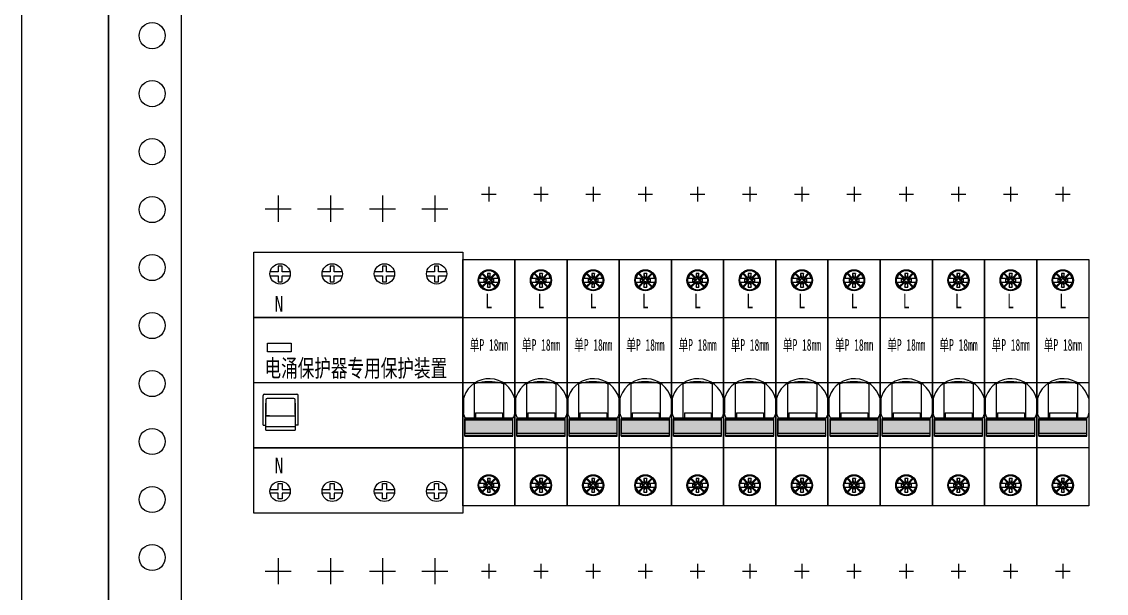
# Model space of a CAD drawing. Extents: x 1450596 to 1451196, y 398731 to 400331.
# Drawn here: x 1450596 to 1450970.2, y 399273.7 to 399470.9 of the extents above; entities that cross this region are included whole.
import ezdxf
from ezdxf.enums import TextEntityAlignment as Align

# ---------------------------------------------------------------- set-up
doc = ezdxf.new("R2010")
doc.units = 0
doc.header["$MEASUREMENT"] = 0
for name, color, linetype in [('dian', 7, 'Continuous'), ('LY-JS-BJ', 7, 'Continuous'), ('布置图', 20, 'Continuous'), ('照明平面设备层', 1, 'Continuous')]:
    doc.layers.add(name, color=color, linetype=linetype)
doc.styles.add('-宋体', font='', dxfattribs={"width": 0.65})
doc.styles.add('LY-SJ-元器件', font='', dxfattribs={"width": 0.6, "height": 4})
doc.styles.get('-宋体').set_extended_font_data('NSimSun')
doc.styles.get('LY-SJ-元器件').set_extended_font_data('SimSun')

# ---------------------------------------------------------------- blocks, each defined once
blk = doc.blocks.new('微端1P-18mm-2022.1')
h = blk.add_hatch(color=0)
h.dxf.hatch_style = 1
h.paths.add_polyline_path([(17.3, -17.47), (17.3, -12.97), (0.7, -12.97), (0.7, -17.47)])
at = {"color": 1}
for p, q in [((9, 67.5), (9, 62.5)), ((6.5, 65), (11.5, 65)), ((0, 0), (18, 0)), ((9, -62.5), (9, -67.5)), ((6.5, -65), (11.5, -65))]:
    blk.add_line(p, q, dxfattribs=at)
at = {"color": 0}
for p, q in [((0, -42.5), (0, 42.5)), ((0, 42.5), (18, 42.5)), ((18, 42.5), (18, -42.5)), ((0, 22.5), (18, 22.5)), ((18, -22.5), (0, -22.5)), ((18, -42.5), (0, -42.5))]:
    blk.add_line(p, q, dxfattribs=at)
at = {"color": 0, "linetype": 'Continuous', "lineweight": 25}
for p, q in [((6.7, 37.82), (6.49, 37.61)), ((6.49, 37.61), (6.6, 37.5)), ((6.6, 37.5), (8.15, 35.95)), ((6.81, 37.71), (6.7, 37.82)), ((8.39, 36.13), (6.81, 37.71)), ((8.5, 37.66), (8.85, 36.31)), ((8.5, 37.66), (8.5, 36.46)), ((9.5, 37.66), (8.5, 37.66)), ((9.5, 37.66), (9.15, 36.31)), ((9.5, 36.46), (9.5, 37.66)), ((11.19, 37.71), (9.61, 36.13)), ((9.85, 35.95), (11.4, 37.5)), ((11.3, 37.82), (11.19, 37.71)), ((11.51, 37.61), (11.3, 37.82)), ((11.4, 37.5), (11.51, 37.61)), ((5.58, 34.71), (7.95, 34.71)), ((7.95, 35.91), (5.59, 35.91)), ((8.15, 34.67), (6.6, 33.12)), ((6.81, 32.91), (8.39, 34.49)), ((7.25, 35.91), (7.25, 34.71)), ((7.25, 35.91), (8, 35.46)), ((7.25, 34.71), (8, 35.16)), ((8, 35.46), (8, 35.16)), ((8.25, 35.46), (8, 35.46)), ((8, 35.16), (8.25, 35.16)), ((8.5, 36.46), (8.85, 35.96)), ((8.5, 34.16), (8.85, 34.65)), ((8.5, 32.96), (8.85, 34.31)), ((8.5, 34.16), (8.5, 32.96)), ((9.15, 36.31), (8.85, 36.31)), ((8.85, 36.31), (8.85, 35.96)), ((8.85, 34.65), (8.85, 34.31)), ((8.85, 34.31), (9.15, 34.31)), ((9.5, 36.46), (9.15, 35.96)), ((9.15, 35.96), (9.15, 36.31)), ((9.15, 34.31), (9.15, 34.66)), ((9.5, 34.16), (9.15, 34.66)), ((9.15, 34.31), (9.5, 32.96)), ((9.5, 32.96), (9.5, 34.16)), ((9.61, 34.49), (11.19, 32.91)), ((10, 35.46), (9.75, 35.46)), ((9.75, 35.16), (10, 35.16)), ((11.4, 33.12), (9.85, 34.67)), ((10.75, 35.91), (10, 35.46)), ((10, 35.16), (10, 35.46)), ((10.75, 34.71), (10, 35.16)), ((12.42, 35.91), (10.05, 35.91)), ((10.05, 34.71), (12.41, 34.71)), ((10.75, 34.71), (10.75, 35.91)), ((6.6, 33.12), (6.49, 33.01)), ((6.49, 33.01), (6.7, 32.8)), ((6.7, 32.8), (6.81, 32.91)), ((8.5, 32.96), (9.5, 32.96)), ((9, 31.81), (9, 32.06)), ((11.19, 32.91), (11.3, 32.8)), ((11.3, 32.8), (11.51, 33.01)), ((11.51, 33.01), (11.4, 33.12)), ((4.1, -12.22), (4.1, -0.35)), ((14.1, -0.35), (14.1, -12.22)), ((0.25, -5.47), (0.25, -10.49)), ((17.95, -5.47), (17.95, -10.49)), ((4.45, -10.38), (13.75, -10.38)), ((4.45, -10.38), (4.45, -12.22)), ((13.75, -10.38), (13.75, -12.22)), ((0.7, -12.22), (0.7, -12.44)), ((17.3, -12.22), (0.7, -12.22)), ((17.3, -12.44), (0.7, -12.44)), ((0.7, -18.44), (0.7, -12.44)), ((17.3, -12.97), (0.7, -12.97)), ((0.7, -12.97), (0.7, -17.47)), ((17.3, -12.44), (17.3, -12.22)), ((17.3, -18.44), (17.3, -12.44)), ((17.3, -17.47), (17.3, -12.97)), ((0.7, -17.47), (17.3, -17.47)), ((0.7, -18.13), (17.3, -18.13)), ((0.7, -18.44), (17.3, -18.44)), ((6.7, -32.89), (6.49, -33.1)), ((6.49, -33.1), (6.6, -33.21)), ((6.6, -33.21), (8.15, -34.76)), ((6.81, -33), (6.7, -32.89)), ((8.39, -34.58), (6.81, -33)), ((8.5, -33.05), (8.85, -34.4)), ((8.5, -33.05), (8.5, -34.25)), ((9.5, -33.05), (8.5, -33.05)), ((9.5, -33.05), (9.15, -34.4)), ((9.5, -34.25), (9.5, -33.05)), ((11.19, -33), (9.61, -34.58)), ((9.85, -34.76), (11.4, -33.21)), ((11.3, -32.89), (11.19, -33)), ((11.51, -33.1), (11.3, -32.89)), ((11.4, -33.21), (11.51, -33.1)), ((5.58, -36), (7.95, -36)), ((7.95, -34.8), (5.59, -34.8)), ((8.15, -36.04), (6.6, -37.59)), ((6.81, -37.8), (8.39, -36.22)), ((7.25, -34.8), (7.25, -36)), ((7.25, -34.8), (8, -35.25)), ((7.25, -36), (8, -35.55)), ((8, -35.25), (8, -35.55)), ((8.25, -35.25), (8, -35.25)), ((8, -35.55), (8.25, -35.55)), ((8.5, -34.25), (8.85, -34.75)), ((8.5, -36.55), (8.85, -36.05)), ((8.5, -37.75), (8.85, -36.4)), ((8.5, -36.55), (8.5, -37.75)), ((9.15, -34.4), (8.85, -34.4)), ((8.85, -34.4), (8.85, -34.75)), ((8.85, -36.05), (8.85, -36.4)), ((8.85, -36.4), (9.15, -36.4)), ((9.5, -34.25), (9.15, -34.75)), ((9.15, -34.75), (9.15, -34.4)), ((9.15, -36.4), (9.15, -36.05)), ((9.5, -36.55), (9.15, -36.05)), ((9.15, -36.4), (9.5, -37.75)), ((9.5, -37.75), (9.5, -36.55)), ((9.61, -36.22), (11.19, -37.8)), ((10, -35.25), (9.75, -35.25)), ((9.75, -35.55), (10, -35.55)), ((11.4, -37.59), (9.85, -36.04)), ((10.75, -34.8), (10, -35.25)), ((10, -35.55), (10, -35.25)), ((10.75, -36), (10, -35.55)), ((12.42, -34.8), (10.05, -34.8)), ((10.05, -36), (12.41, -36)), ((10.75, -36), (10.75, -34.8)), ((6.6, -37.59), (6.49, -37.7)), ((6.49, -37.7), (6.7, -37.91)), ((6.7, -37.91), (6.81, -37.8)), ((8.5, -37.75), (9.5, -37.75)), ((9, -38.9), (9, -38.65)), ((11.19, -37.8), (11.3, -37.91)), ((11.3, -37.91), (11.51, -37.7)), ((11.51, -37.7), (11.4, -37.59))]:
    blk.add_line(p, q, dxfattribs=at)
for points in [[(8.85, 35.96, -0.008657), (8.83, 35.88, -0.023793), (8.8, 35.81, -0.091571), (8.7, 35.65, -0.078411), (8.54, 35.53, -0.073505), (8.41, 35.48, -0.017685), (8.36, 35.47, -0.010456), (8.3, 35.46, -0.005778), (8.25, 35.46)], [(8.25, 35.16, -0.00869), (8.33, 35.15, -0.023887), (8.41, 35.14, -0.086312), (8.57, 35.07, -0.089889), (8.74, 34.92, -0.067544), (8.8, 34.81, -0.017754), (8.82, 34.76, -0.010496), (8.84, 34.71, -0.005799), (8.85, 34.65)], [(9.75, 35.46, -0.008656), (9.67, 35.47, -0.023792), (9.59, 35.48, -0.085963), (9.43, 35.54, -0.089526), (9.26, 35.69, -0.067272), (9.2, 35.81, -0.017683), (9.18, 35.86, -0.010455), (9.16, 35.91, -0.005777), (9.15, 35.96)], [(9.15, 34.66, -0.008657), (9.17, 34.74, -0.023793), (9.2, 34.81, -0.091571), (9.3, 34.96, -0.078412), (9.46, 35.09, -0.073501), (9.59, 35.14, -0.017684), (9.64, 35.15, -0.010456), (9.7, 35.15, -0.005777), (9.75, 35.16)], [(17.95, -5.47, 0.325898), (9.48, 1.36, 0.327549), (0.48, -4.75, 0.019903), (0.25, -5.47)], [(4.1, -0.35, -0.057791), (7.63, 0.35, -0.021426), (9.1, 0.42)], [(9.1, 0.42, -0.062866), (13.22, -0.09, -0.011925), (13.81, -0.26, -0.00278), (14.1, -0.35)], [(0.95, -12.22, -0.004985), (0.8, -11.97, -0.030991), (0.56, -11.44, -0.01067), (0.46, -11.16, -0.005787), (0.39, -10.94, -0.003458), (0.32, -10.72, -0.001919), (0.25, -10.49)], [(17.95, -10.49, -0.002854), (17.85, -10.83, -0.004585), (17.78, -11.05, -0.019111), (17.6, -11.55, -0.037551), (17.32, -12.12, -0.002555), (17.26, -12.22)], [(8.85, -34.75, -0.008657), (8.83, -34.83, -0.023793), (8.8, -34.9, -0.091571), (8.7, -35.05, -0.078411), (8.54, -35.18, -0.073505), (8.41, -35.23, -0.017685), (8.36, -35.24, -0.010456), (8.3, -35.24, -0.005778), (8.25, -35.25)], [(8.25, -35.55, -0.00869), (8.33, -35.56, -0.023887), (8.41, -35.57, -0.086312), (8.57, -35.63, -0.089889), (8.74, -35.79, -0.067544), (8.8, -35.9, -0.017754), (8.82, -35.95, -0.010496), (8.84, -36, -0.005799), (8.85, -36.05)], [(9.75, -35.25, -0.008656), (9.67, -35.24, -0.023792), (9.59, -35.23, -0.085963), (9.43, -35.16, -0.089526), (9.26, -35.01, -0.067272), (9.2, -34.9, -0.017683), (9.18, -34.85, -0.010455), (9.16, -34.8, -0.005777), (9.15, -34.75)], [(9.15, -36.05, -0.008657), (9.17, -35.97, -0.023793), (9.2, -35.9, -0.091571), (9.3, -35.74, -0.078412), (9.46, -35.62, -0.073501), (9.59, -35.57, -0.017684), (9.64, -35.56, -0.010456), (9.7, -35.55, -0.005777), (9.75, -35.55)]]:
    blk.add_lwpolyline(points, format="xyb", dxfattribs=at)
at = {"color": 0}
for centre, radius in [((9, 35.31), 3.64), ((9, 35.31), 3.39), ((9, -35.4), 3.64), ((9, -35.4), 3.39)]:
    blk.add_circle(centre, radius, dxfattribs=at)
at = {"color": 0, "linetype": 'Continuous', "lineweight": 25}
for centre in [(9, 35.31), (9, -35.4)]:
    blk.add_circle(centre, 3.5, dxfattribs=at)
for centre, radius, start, end in [((9, 35.31), 3.25, 137.6454, 169.3613), ((9, 35.31), 3.25, 47.6454, 132.3546), ((9, 35.31), 3.25, 10.6387, 42.3546), ((9, 35.31), 3.25, 190.6387, 222.3546), ((7.95, 36.46), 0.552, 270, 360), ((7.95, 34.16), 0.552, 0, 90), ((10.05, 36.46), 0.552, 180, 270), ((10.05, 34.16), 0.552, 90, 180), ((9, 35.31), 3.25, 317.6454, 349.3613), ((9, 35.31), 3.25, 227.6454, 312.3546), ((9, -35.4), 3.25, 137.6454, 169.3613), ((9, -35.4), 3.25, 47.6454, 132.3546), ((9, -35.4), 3.25, 10.6387, 42.3546), ((9, -35.4), 3.25, 190.6387, 222.3546), ((7.95, -34.25), 0.552, 270, 360), ((7.95, -36.55), 0.552, 0, 90), ((10.05, -34.25), 0.552, 180, 270), ((10.05, -36.55), 0.552, 90, 180), ((9, -35.4), 3.25, 317.6454, 349.3613), ((9, -35.4), 3.25, 227.6454, 312.3546)]:
    blk.add_arc(centre, radius, start, end, dxfattribs=at)
at = {"color": 0, "style": 'LY-SJ-元器件', "width": 0.7}
blk.add_text('L', height=5, dxfattribs=at).set_placement((9, 28.16), align=Align.MIDDLE)
at = {"color": 1, "style": 'LY-SJ-元器件', "width": 0.6}
blk.add_text('单P 18mm', height=4, dxfattribs=at).set_placement((9, 13.08), align=Align.MIDDLE)
blk = doc.blocks.new('后备保护-72mm-2022.1')
at = {"color": 1}
for p, q in [((8.37, 64.5), (8.37, 55.5)), ((26.37, 64.5), (26.37, 55.5)), ((44.37, 64.5), (44.37, 55.5)), ((62.37, 64.5), (62.37, 55.5)), ((3.87, 60), (12.87, 60)), ((21.87, 60), (30.87, 60)), ((39.87, 60), (48.87, 60)), ((57.87, 60), (66.87, 60)), ((8.37, -60.5), (8.37, -69.5)), ((26.37, -60.5), (26.37, -69.5)), ((44.37, -60.5), (44.37, -69.5)), ((62.37, -60.5), (62.37, -69.5)), ((3.87, -65), (12.87, -65)), ((21.87, -65), (30.87, -65)), ((39.87, -65), (48.87, -65)), ((57.87, -65), (66.87, -65))]:
    blk.add_line(p, q, dxfattribs=at)
at = {"color": 0}
for p, q in [((3.11, -14.72), (3.11, -4.45)), ((3.5, -3.96), (14.73, -3.96)), ((4.05, -5.96), (4.05, -10.98)), ((4.05, -16.39), (4.05, -7.09)), ((13.75, -5.46), (4.55, -5.46)), ((14.25, -10.98), (14.25, -5.96)), ((14.25, -7.09), (14.25, -16.39)), ((15.23, -14.72), (15.23, -4.46)), ((3.11, -14.72), (4.05, -14.72)), ((4.05, -11.45), (14.25, -11.45)), ((5.39, -11.45), (4.05, -11.45)), ((15.23, -14.72), (14.25, -14.72)), ((4.05, -15.09), (14.25, -15.09)), ((4.05, -16.39), (14.25, -16.39))]:
    blk.add_line(p, q, dxfattribs=at)
for points in [[(8.32, 38.18), (5.57, 38.18)], [(9.68, 38.18), (9.68, 40.13), (8.32, 40.13), (8.32, 38.18)], [(12.43, 38.18), (9.68, 38.18)], [(26.32, 38.18), (23.57, 38.18)], [(27.68, 38.18), (27.68, 40.13), (26.32, 40.13), (26.32, 38.18)], [(30.43, 38.18), (27.68, 38.18)], [(44.32, 38.18), (41.57, 38.18)], [(45.68, 38.18), (45.68, 40.13), (44.32, 40.13), (44.32, 38.18)], [(48.43, 38.18), (45.68, 38.18)], [(62.32, 38.18), (59.57, 38.18)], [(63.68, 38.18), (63.68, 40.13), (62.32, 40.13), (62.32, 38.18)], [(66.43, 38.18), (63.68, 38.18)], [(5.57, 36.82), (8.32, 36.82)], [(8.32, 36.82), (8.32, 34.79), (9.68, 34.79), (9.68, 36.82)], [(9.68, 36.82), (12.43, 36.82)], [(23.57, 36.82), (26.32, 36.82)], [(26.32, 36.82), (26.32, 34.79), (27.68, 34.79), (27.68, 36.82)], [(27.68, 36.82), (30.43, 36.82)], [(41.57, 36.82), (44.32, 36.82)], [(44.32, 36.82), (44.32, 34.79), (45.68, 34.79), (45.68, 36.82)], [(45.68, 36.82), (48.43, 36.82)], [(59.57, 36.82), (62.32, 36.82)], [(62.32, 36.82), (62.32, 34.79), (63.68, 34.79), (63.68, 36.82)], [(63.68, 36.82), (66.43, 36.82)], [(5.57, -36.82), (8.32, -36.82)], [(8.32, -36.82), (8.32, -34.79), (9.68, -34.79), (9.68, -36.82)], [(9.68, -36.82), (12.43, -36.82)], [(23.57, -36.82), (26.32, -36.82)], [(26.32, -36.82), (26.32, -34.79), (27.68, -34.79), (27.68, -36.82)], [(27.68, -36.82), (30.43, -36.82)], [(41.57, -36.82), (44.32, -36.82)], [(44.32, -36.82), (44.32, -34.79), (45.68, -34.79), (45.68, -36.82)], [(45.68, -36.82), (48.43, -36.82)], [(59.57, -36.82), (62.32, -36.82)], [(62.32, -36.82), (62.32, -34.79), (63.68, -34.79), (63.68, -36.82)], [(63.68, -36.82), (66.43, -36.82)], [(8.32, -38.18), (5.57, -38.18)], [(9.68, -38.18), (9.68, -40.13), (8.32, -40.13), (8.32, -38.18)], [(12.43, -38.18), (9.68, -38.18)], [(26.32, -38.18), (23.57, -38.18)], [(27.68, -38.18), (27.68, -40.13), (26.32, -40.13), (26.32, -38.18)], [(30.43, -38.18), (27.68, -38.18)], [(44.32, -38.18), (41.57, -38.18)], [(45.68, -38.18), (45.68, -40.13), (44.32, -40.13), (44.32, -38.18)], [(48.43, -38.18), (45.68, -38.18)], [(62.32, -38.18), (59.57, -38.18)], [(63.68, -38.18), (63.68, -40.13), (62.32, -40.13), (62.32, -38.18)], [(66.43, -38.18), (63.68, -38.18)]]:
    blk.add_lwpolyline(points)
for centre in [(9, 37.5), (27, 37.5), (45, 37.5), (63, 37.5), (9, -37.5), (27, -37.5), (45, -37.5), (63, -37.5)]:
    blk.add_circle(centre, 3.5)
for centre, start, end in [((3.61, -4.45), 90, 180), ((4.55, -5.96), 90, 180), ((13.75, -5.96), 0, 90), ((14.73, -4.46), 0, 90)]:
    blk.add_arc(centre, 0.5, start, end, dxfattribs=at)
at = {"layer": 'dian', "color": 0, "ltscale": 0.5}
for points in [[(0, 45), (72, 45), (72, 22.5), (0, 22.5)], [(72, -22.5), (0, -22.5), (0, 22.5), (72, 22.5)], [(4.63, 13.63), (12.84, 13.63), (12.84, 10.63), (4.63, 10.63)], [(0, -22.5), (72, -22.5), (72, -45), (0, -45)]]:
    blk.add_lwpolyline(points, close=True, dxfattribs=at)
at = {"layer": '照明平面设备层'}
blk.add_line((0, 0), (72, 0), dxfattribs=at)
at = {"style": '-宋体', "width": 0.8}
for p in [(7.13, 24.44), (7.13, -31.32)]:
    blk.add_text('N', height=5.47, dxfattribs=at).set_placement(p)
at = {"color": 0, "style": '-宋体', "width": 0.7}
blk.add_text('电涌保护器专用保护装置', height=6, dxfattribs=at).set_placement((35.13, 1.99), align=Align.CENTER)
blk = doc.blocks.new('*U23')
at = {"layer": 'LY-JS-BJ', "color": 6}
blk.add_circle((0, 0), 4.5, dxfattribs=at)
blk = doc.blocks.new('*U24')
at = {"layer": 'LY-JS-BJ', "color": 0, "linetype": 'ByBlock', "lineweight": -2, "transparency": 16777216}
for p in [(0, -740), (0, -760), (0, -780), (0, -800), (0, -820), (0, -840), (0, -860), (0, -880), (0, -900), (0, -920)]:
    blk.add_blockref('*U23', p, dxfattribs=at)

msp = doc.modelspace()

# ---------------------------------------------------------------- linework, layer by layer
at = {"layer": 'LY-JS-BJ', "color": 6, "ltscale": 50}
msp.add_lwpolyline([(1450626.04, 400276.08), (1450626.04, 398731.08)], dxfattribs=at)
at = {"layer": 'LY-JS-BJ', "color": 6, "lineweight": -3}
msp.add_lwpolyline([(1450651.04, 400216.08), (1450651.04, 398816.08), (1450626.04, 398816.08), (1450626.04, 400216.08)], close=True, dxfattribs=at)
at = {"layer": '布置图', "ltscale": 50}
msp.add_lwpolyline([(1450596.04, 400331.08), (1451196.04, 400331.08), (1451196.04, 398731.08), (1450596.04, 398731.08)], close=True, dxfattribs=at)

# ---------------------------------------------------------------- block references
at = {"color": 6}
for name, p in [('微端1P-18mm-2022.1', (1450748.17, 399346.4)), ('微端1P-18mm-2022.1', (1450766.17, 399346.4)), ('微端1P-18mm-2022.1', (1450784.17, 399346.4)), ('微端1P-18mm-2022.1', (1450802.17, 399346.4)), ('微端1P-18mm-2022.1', (1450820.17, 399346.4)), ('微端1P-18mm-2022.1', (1450838.17, 399346.4)), ('微端1P-18mm-2022.1', (1450856.17, 399346.4)), ('微端1P-18mm-2022.1', (1450874.17, 399346.4)), ('微端1P-18mm-2022.1', (1450892.17, 399346.4)), ('微端1P-18mm-2022.1', (1450910.17, 399346.4)), ('微端1P-18mm-2022.1', (1450928.17, 399346.4)), ('微端1P-18mm-2022.1', (1450946.17, 399346.4)), ('后备保护-72mm-2022.1', (1450676.17, 399346.4))]:
    msp.add_blockref(name, p, dxfattribs=at)
at = {"layer": 'LY-JS-BJ', "color": 6, "lineweight": -3}
msp.add_blockref('*U24', (1450641.04, 400206.08), dxfattribs=at)

doc.saveas('drawing.dxf')
